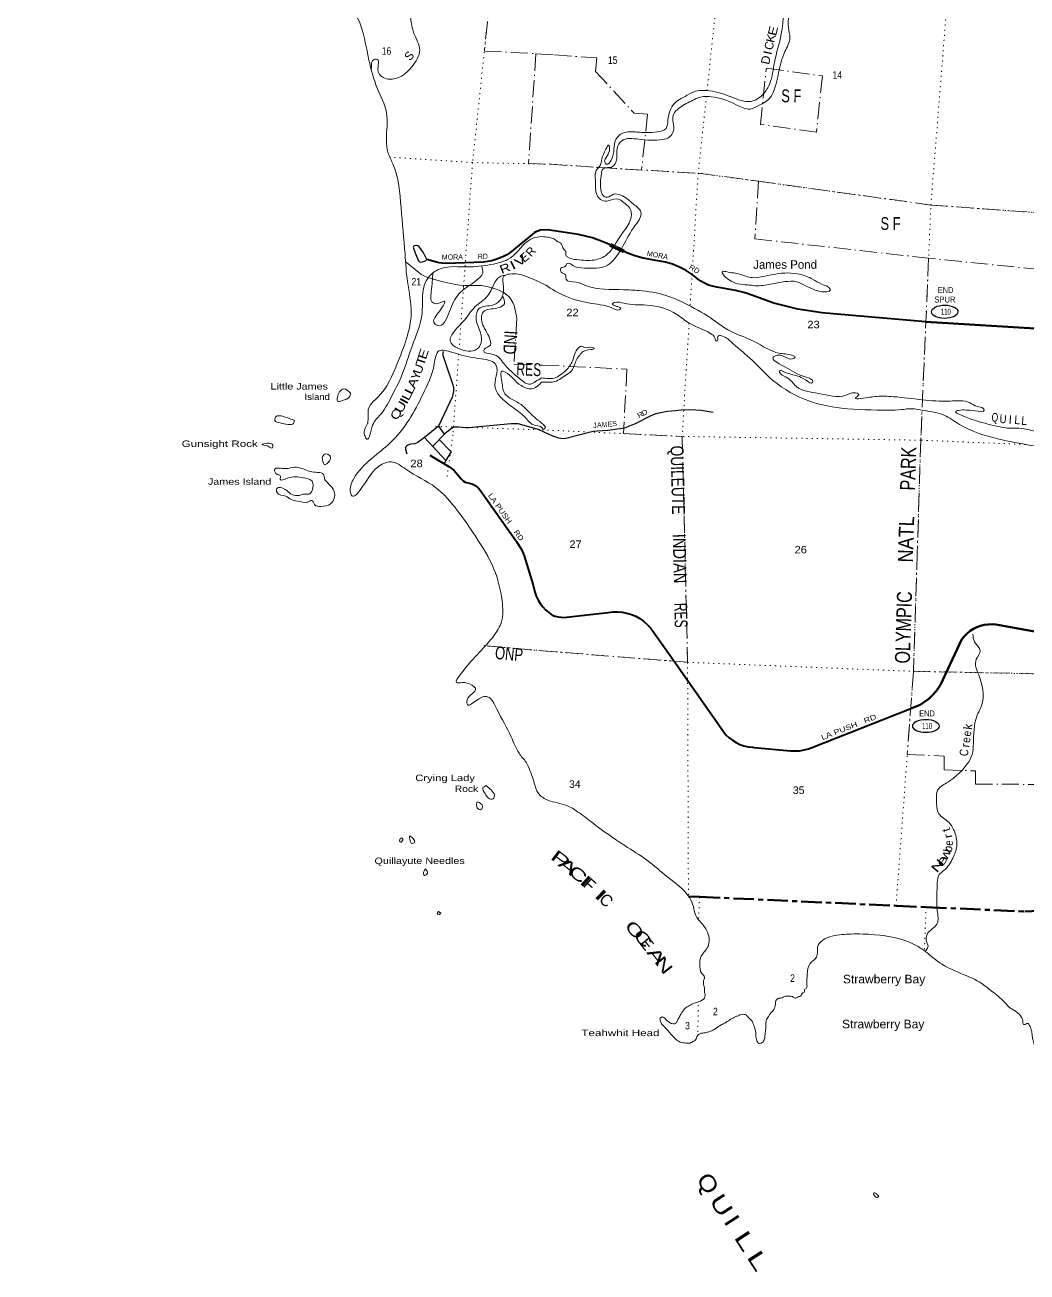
# Model space of a CAD drawing. Header units: feet. Extents: x -932108 to -739700, y 12311 to 202656.
# Drawn here: x -907044 to -883675, y 148779 to 177869 of the extents above; entities that cross this region are included whole.
import ezdxf
from ezdxf.enums import TextEntityAlignment as Align

# ---------------------------------------------------------------- set-up
doc = ezdxf.new("R2010")
doc.units = ezdxf.units.FT
doc.header["$LTSCALE"] = 80
for name, pattern in [('DOT_DASHED', [7.7, 5, -1.2, 0.3, -1.2]), ('DOTTED', [1.5, 0.3, -1.2]), ('LONG_DASH_SHORT_DASH', [9.9, 6, -1.2, 1.5, -1.2])]:
    doc.linetypes.add(name, pattern=pattern)
for name, color, linetype, lineweight in [('11', 7, 'LONG_DASH_SHORT_DASH', 60), ('17', 7, 'Continuous', 25), ('23', 7, 'Continuous', 70), ('26', 7, 'Continuous', 40), ('29', 7, 'Continuous', 25), ('30', 7, 'Continuous', 35), ('39', 7, 'Continuous', 13), ('44', 7, 'DOT_DASHED', 13), ('61', 7, 'Continuous', 13), ('7', 7, 'DOTTED', 13)]:
    doc.layers.add(name, color=color, linetype=linetype, lineweight=lineweight)
for name, color, linetype in [('27', 7, 'Continuous'), ('41', 7, 'Continuous'), ('42', 7, 'Continuous')]:
    doc.layers.add(name, color=color, linetype=linetype)

msp = doc.modelspace()

# ---------------------------------------------------------------- linework, layer by layer
at = {"layer": '11'}
msp.add_lwpolyline([(-891572.2, 157540.59), (-891313.69, 157530.92), (-886730.02, 157323.71), (-886029.95, 157292.2), (-883724.55, 157187.98), (-880524.83, 157369.75), (-875625.85, 157238.07), (-875311.59, 157239.45), (-870162.52, 157262.28), (-869964.88, 157270.94), (-864939.85, 157109.53), (-864787.06, 157099.24), (-864587.66, 157091.21)], dxfattribs=at)
at = {"layer": '17'}
for centre in [(-885596.11, 171177.6), (-886032.68, 161515.87)]:
    msp.add_ellipse(centre, major_axis=(-309.24, 1), ratio=0.500121, dxfattribs=at)
at = {"layer": '23'}
for points in [[(-872275.85, 168554.44), (-872311.94, 168571.5), (-873992.98, 169366.32), (-875801.09, 170221.21), (-875889.74, 170253.47), (-876117.36, 170317.87), (-877485.81, 170564.35), (-877660.57, 170581.3), (-883487.98, 170789.15), (-883488.88, 170789.2), (-886035.39, 170944.34)], [(-886383.71, 161921.09), (-886281.16, 161961.37), (-886169.75, 162013.75), (-886064.42, 162077.49), (-885966.33, 162151.89), (-885876.55, 162236.14), (-885796.07, 162329.31), (-885725.78, 162430.38), (-885697.2, 162478.99), (-885194.87, 163544.49), (-885137.03, 163613.8), (-885072.26, 163676.69), (-885001.27, 163732.46), (-884924.85, 163780.5), (-884843.82, 163820.29), (-884759.07, 163851.4), (-884671.54, 163873.47), (-884582.18, 163886.27), (-884491.96, 163889.67), (-884401.89, 163883.61), (-884318.55, 163869.43), (-882470.28, 163537.44)]]:
    msp.add_lwpolyline(points, dxfattribs=at)
at = {"layer": '26'}
msp.add_line((-893389.53, 172733.17), (-893082.2, 172590.38), dxfattribs=at)
for points in [[(-894859.39, 173091.81), (-895020.97, 173078.13), (-895085.74, 173060.85), (-895133.25, 173040.87), (-895171.01, 173019.81), (-895304.78, 172912.79), (-895737.69, 172555.36), (-895810.01, 172507.84), (-895884.48, 172464.64), (-895977.31, 172425.76), (-896086.33, 172391.19), (-896165.13, 172369.59), (-896259.03, 172352.31), (-896358.22, 172338.67), (-897221.85, 172306.94), (-897313.35, 172310.7), (-897381.6, 172317.75), (-897444.21, 172332.87), (-897675.1, 172397.45)], [(-893389.53, 172733.17), (-893415.65, 172745.3), (-893544.72, 172805.27), (-893811.88, 172901.73), (-894133.58, 172983.64), (-894859.39, 173091.81)], [(-886035.39, 170944.34), (-888196.86, 171131.71), (-888451.32, 171150.57), (-889021.09, 171236.39), (-889578.76, 171381.29), (-890199.64, 171606.13), (-890277.77, 171630.89), (-890475.43, 171677.87), (-890899.32, 171750.4), (-890910.87, 171752.07), (-891009.78, 171772.34), (-891106.03, 171802.84), (-891198.56, 171843.23), (-891286.37, 171893.07), (-891368.48, 171951.81), (-891483.57, 172045.84), (-891627.08, 172141.43), (-891779.8, 172221.49), (-891940.05, 172285.15), (-892106.08, 172331.71), (-892416.3, 172390.61), (-892576.91, 172421.08), (-892625.52, 172430.87), (-892820.38, 172483.5), (-893008.67, 172556.22), (-893082.2, 172590.38)], [(-897602.21, 167835.47), (-897138.64, 167554.28), (-897045.83, 167482.6), (-896993.94, 167429.94), (-896864.57, 167271.83), (-896818.86, 167230.72), (-896780.26, 167206.2), (-896646.55, 167169.09), (-896583.64, 167146.07), (-896515.72, 167107.85), (-896466.03, 167067.62), (-896426.16, 167019.82), (-895580.48, 165816.2), (-895480.79, 165656.47), (-895443.65, 165586.27), (-895404.77, 165488.81), (-895190.41, 164797.94)], [(-895190.41, 164797.94), (-895151.99, 164635.01), (-895119.87, 164543.13), (-895078.33, 164455.11), (-895027.81, 164371.91), (-894968.86, 164294.45), (-894902.15, 164223.58), (-894828.39, 164160.07), (-894748.4, 164104.61), (-894681.43, 164079.81), (-894612.23, 164062.15), (-894541.56, 164051.82), (-894470.21, 164048.93), (-894416.02, 164051.73), (-893441.4, 164166.57), (-893332.7, 164179.67), (-893223.22, 164181.33), (-893114.18, 164171.54), (-893006.75, 164150.41), (-892902.12, 164118.16), (-892801.43, 164075.15), (-892705.79, 164021.85), (-892616.25, 163958.85), (-892533.78, 163886.83), (-892459.29, 163806.59), (-892435.32, 163776.8), (-891907.73, 163028.48)], [(-891907.73, 163028.48), (-890696.16, 161311.29), (-890623.91, 161242.94), (-890544.9, 161182.5), (-890460.02, 161130.66), (-890370.18, 161087.98), (-890276.36, 161054.92), (-890179.61, 161031.85), (-890080.98, 161019.01), (-890034.98, 161016.58), (-889193.65, 160939.35), (-889086.39, 160934.18), (-888979.17, 160940.24), (-888873.18, 160957.48), (-888769.56, 160985.7), (-888707.24, 161008.49), (-886383.71, 161921.09)]]:
    msp.add_lwpolyline(points, dxfattribs=at)
at = {"layer": '29'}
for p, q in [((-897400.82, 168509.3), (-897268.34, 168324.83)), ((-897724.8, 168247.09), (-897229.99, 167711.92))]:
    msp.add_line(p, q, dxfattribs=at)
msp.add_lwpolyline([(-897675.1, 172397.45), (-897748.6, 172553.21), (-897817.68, 172654.74), (-897847.29, 172689.8), (-897884.6, 172719.54), (-897910.5, 172728.18), (-897929.83, 172728.19), (-897966.63, 172715.22), (-897983.9, 172697.94), (-897988.48, 172682.89), (-897960.88, 172592.98), (-897916.98, 172477.6), (-897869.49, 172369.59), (-897844.95, 172341.7), (-897815.52, 172335.03), (-897780.52, 172342.45), (-897729.17, 172356.63), (-897698.94, 172376.07)], close=True, dxfattribs=at)
for points in [[(-897289.77, 170250.15), (-897297.92, 170209.95), (-897298.48, 170176.99), (-897296.32, 170157.55), (-897270.67, 170073.8), (-897065.7, 169478.06), (-897051.3, 169405.8), (-897049.14, 169319.39), (-897062.09, 169252.43), (-897080.56, 169187.15), (-897402.99, 168507.55), (-897730.4, 168242.56), (-897883.52, 168126.97), (-897912.17, 168110.98), (-897950.44, 168098.88), (-898052.17, 168087.91), (-898079.97, 168081.6), (-898112.35, 168068.64), (-898140.41, 168049.2), (-898162.02, 168025.09), (-898170.64, 168001.68), (-898168.9, 167969.12), (-898137.9, 167866.98)], [(-895045.57, 168427.33), (-894741.9, 168285.24), (-894602.38, 168237.59), (-894490.26, 168222.63), (-894434.01, 168227.64), (-893791.37, 168394.66), (-893696.36, 168404.7), (-893453.75, 168420.3), (-893107.19, 168461.54), (-893028.95, 168480.68), (-892957.94, 168506.86), (-892807.8, 168575.2), (-892425.38, 168768.65), (-892325.9, 168803.58), (-892223.56, 168828.48), (-892059.12, 168858.4), (-891872.25, 168877.1), (-891741.52, 168888.78), (-891539.63, 168895.8), (-891396.56, 168893.9), (-891274.27, 168880.84), (-890995.77, 168840.3)], [(-895045.57, 168427.33), (-895545.54, 168561.16), (-895623.28, 168568.1), (-895705.29, 168565.48), (-896702.66, 168474.76), (-896766.93, 168473.26), (-896935.4, 168483.82), (-897000.57, 168485.56), (-897035.11, 168483.4), (-897060.54, 168476.09), (-897095.56, 168457.48), (-897246.53, 168340.7), (-897535.75, 168042.62)], [(-897381.12, 168201.98), (-897111.21, 167917.46), (-897106.35, 167908.79), (-897118.87, 167885.67), (-897226.02, 167718.12), (-897264.49, 167630.62)]]:
    msp.add_lwpolyline(points, dxfattribs=at)
at = {"layer": '39'}
for points in [[(-907044.18, 201939.6), (-906608.55, 200968.82), (-906303.29, 200123.64), (-906399.5, 199477.78), (-906615.12, 199192.41), (-906708.26, 199019.79), (-906656.3, 198723.08), (-906437.78, 198698.08), (-906157.67, 198613.6), (-905836.38, 198259.15), (-905735.04, 198064.73), (-905444.27, 197129.63), (-905380.42, 196705.42), (-905053.8, 196131.13), (-904916.92, 195675.08), (-904946.65, 195110.5), (-905150.06, 194252.42), (-905247.92, 194065.93), (-905243.71, 193658.8), (-905294.1, 193248.35), (-905461.88, 192992.83), (-905742.61, 192777.19), (-905971.36, 192347.44), (-905967.9, 192089.41), (-905674.31, 191786.7), (-905499.23, 191657.1), (-905423.82, 191345.13), (-905388.99, 190658.48), (-905481.39, 190336.75), (-905677.3, 190165.22), (-905956.9, 190136.87), (-906394.22, 190057.96), (-906435.57, 189872.68), (-906279.49, 189520.42), (-905905.85, 189000.19), (-905226.99, 188948.19), (-904460.46, 189121.47), (-904007.71, 188939.74), (-903635.63, 188469.94), (-903369.99, 187310.47), (-903680.18, 186987.52), (-904223.45, 186762.81), (-904361.61, 186453.44), (-904284.19, 186141.36), (-903941.68, 185890.6), (-903366.06, 185172.95), (-903073.12, 184815.88), (-903112.74, 184501.58), (-903258.6, 184035.47), (-903236.9, 183738.26), (-903141.17, 183306.42), (-903136.22, 182955.66), (-903116.59, 182616.25), (-902950.65, 182259.48), (-902718.23, 182106.87), (-902225.59, 182162.87), (-901699.96, 182110.46), (-901470.21, 181903.6), (-900993.76, 181219.09), (-900773.34, 180781.03), (-900640.23, 180371.5), (-900377.19, 179939.38), (-900328.37, 179783.84), (-900383.15, 179653.62), (-900225.78, 179532.96), (-899969.51, 179250.24), (-899820.97, 178908.44), (-899287.33, 178033.73), (-899023.16, 177049.59), (-898827.47, 176395.2), (-898613.37, 175828.54), (-898600.8, 175509.63), (-898573.26, 174879.75), (-898464.43, 174632.58), (-898273.21, 173599.7), (-898180.7, 172527.43), (-898123.48, 171886), (-898036.91, 171144.39), (-898146.46, 170555.59), (-898369.81, 169948.3), (-898814.33, 169188.87), (-899026.45, 168933.55), (-899051.96, 168578.26), (-899053.08, 168573.04)], [(-875593.82, 186797.62), (-875652.12, 186587.34), (-875705.08, 186209.42), (-875911.25, 185898.29), (-876416.57, 185621.69), (-876964.35, 185410.85), (-877298.86, 185262.71), (-877694.18, 185172.75), (-877836.68, 185190.83), (-877953.54, 185046.75), (-877994.49, 184880.38), (-878041.17, 184653.64), (-878258.48, 184447.76), (-878497.3, 184478.59), (-878797.12, 184632.2), (-878936.39, 184621.93), (-878998.69, 184484.41), (-879089.49, 184121.66), (-879181.82, 183490.55), (-879261.64, 183159.78), (-879395.67, 183121.12), (-879755.69, 183068.53), (-880407.47, 182955.41), (-880635.05, 182885.03), (-881352.9, 182571.94), (-881959.97, 182187.17), (-882381.06, 181754.86), (-882471.37, 181480.89), (-882498.57, 181302.04), (-882582.82, 180957.26), (-882564.62, 180674.23), (-882521.25, 180283.55), (-882590.48, 179900.02), (-882776.59, 179586.32), (-883063.63, 179335.96), (-883218.45, 179203.02), (-883244.89, 179193.67), (-883256.23, 179220.21), (-883259.46, 179248.56), (-883322.82, 179216), (-883429.98, 179130.18), (-883530.31, 179072.42), (-883596.91, 178924.93), (-883728.65, 178896.29), (-883931.78, 178978.6), (-884160.28, 179089.87), (-885000.63, 179575.28), (-885290.44, 179726.59), (-885685.05, 179947.4), (-886331.13, 180179.22), (-886918.18, 180504.24), (-887275.12, 180703.83), (-887489.94, 180657.31), (-887715.6, 180512.21), (-887960.26, 180264.71), (-888264.67, 180184.35), (-888549.4, 180087.3), (-888730.67, 179945), (-888846.4, 179697.97), (-888924.01, 179445.85), (-889007.68, 179264.52), (-889118.63, 178972.96), (-889219.69, 178675.07), (-889203.05, 178408.22), (-889240.29, 177801.82), (-889206.29, 177578.89), (-889322.41, 177247.11), (-889471.36, 176750.76), (-889751.83, 176090.56), (-889905.34, 176004), (-890135.68, 175907.46), (-890457.1, 176009.19), (-891042.04, 176194.92), (-891219.21, 176197.81), (-891551.09, 176071.79), (-891836.14, 175892.01), (-891930.58, 175757.4), (-891925.35, 175585.72), (-891922.53, 175399.98), (-892019.38, 175251.31), (-892173.99, 175197.07), (-892727.76, 175202.32), (-893125.57, 175166.92), (-893235.29, 174990.36), (-893241.89, 174756.45), (-893368.51, 174552.09), (-893461.43, 174542.56), (-893567.23, 174505.13), (-893600.2, 174407.16), (-893622.33, 174193.86), (-893610.13, 173983.64)], [(-882547.67, 181632.34), (-882643.54, 181304.03), (-882678.86, 180980.11), (-882628.28, 180488.32), (-882656.49, 180059.25), (-882776.46, 179733.63), (-883263.93, 179375.82), (-883565.88, 179168.25), (-883654.64, 179092.01), (-883661.42, 179065.96), (-883650.82, 179013.2), (-883735.98, 178993.36), (-883873.83, 179033.5), (-884072.67, 179196.42), (-884422.49, 179434.15), (-885204.4, 179849.33), (-886184.76, 180298.26), (-886583.43, 180446.54), (-887123.9, 180780.36), (-887458.41, 180775.5), (-887690.87, 180674.98), (-887903.97, 180475.05), (-888108.4, 180297.07), (-888391.88, 180244.38), (-888629.87, 180162.18), (-888829.57, 179937.65), (-888989.2, 179562.68), (-889194.45, 179069.91), (-889262.14, 178884.1), (-889308.99, 178651.31), (-889407.47, 177659.14), (-889565.17, 176995.53), (-889675.77, 176502.15), (-889833.94, 176250.24), (-890108.48, 176086.31), (-890578.78, 176194.19), (-891080.5, 176331.19), (-891447.71, 176309.07), (-891650.15, 176201.67), (-891822.12, 176103.52), (-891993.13, 175896.36), (-892050.56, 175645.69), (-892092.13, 175457.15), (-892302, 175372.15), (-892771.35, 175371.02), (-893104.41, 175345.94), (-893263.65, 175199), (-893308.2, 174976.23), (-893373.96, 174715.71), (-893481.47, 174617.78), (-893522.42, 174665.33), (-893467.9, 174813.16), (-893412.52, 174991.23), (-893428.53, 175066.34), (-893495.61, 174973.35), (-893588.64, 174745.87), (-893648.1, 174565.89), (-893721.27, 174471.05), (-893741.73, 174245.6), (-893739.37, 174043.73), (-893621.41, 173798.29), (-893475.39, 173761.96), (-893258.38, 173814.47), (-893048.05, 173701.69), (-892917.36, 173550.75), (-892921.49, 173332.91), (-893105.58, 173019.16), (-893291.51, 172732.83)], [(-898055.84, 178191.87), (-897972.6, 177670.01), (-897838.3, 177284.59), (-898029.17, 176887.19), (-898354.11, 176633.47), (-898694.38, 176642.39), (-898814.7, 176819.62), (-898826.9, 177063.97), (-898903.52, 177063.77), (-898964.95, 176854.62)], [(-893610.13, 173983.64), (-893538.79, 173870.67), (-893462.82, 173850.41), (-893317.88, 173919.04), (-893147.2, 173900.19), (-892853, 173690.23), (-892680.88, 173507.87), (-892854.6, 173133.29), (-893125.65, 172664.54), (-893131.14, 172655.55)], [(-899053.08, 168573.04), (-899123.89, 168303.86), (-899070.01, 168210.52), (-898937.19, 168534.26), (-898760.14, 168773.21), (-898510.85, 169169.7), (-898243.71, 169724.45), (-898016.28, 170373.84), (-897784.93, 171143.91), (-897730.95, 171791.88), (-897564.69, 172057.55), (-897330.33, 172190.9), (-896731.89, 172225.51), (-896180.83, 172280.61), (-895721.56, 172436.99), (-895248.68, 172870.68), (-895046.23, 172929.07), (-894859.33, 172920.02)], [(-893291.51, 172732.83), (-893474.42, 172510.74), (-893770.02, 172385.74), (-894172.61, 172394.87), (-894398.33, 172461.67), (-894433.08, 172515.1), (-894427.64, 172565.4), (-894472.16, 172629.19), (-894499.32, 172666.27), (-894517.8, 172725.31), (-894556.4, 172784.9), (-894620.07, 172812.9), (-894698.92, 172873.61), (-894760.75, 172895.5), (-894867.44, 172922.04)], [(-893130.7, 172656.27), (-893459.22, 172264.12), (-893996.87, 172198.29), (-894271.07, 172260.37), (-894378.39, 172311.78), (-894417.14, 172294.69), (-894434.72, 172242.71), (-894548.86, 172195.42), (-894537.33, 172104.29), (-894438.4, 172041), (-894425.08, 171941.75), (-894189.52, 171866.61), (-893948.03, 171787.27), (-893086.59, 171692.77), (-892720.56, 171672.54), (-892097.29, 171560.43), (-891581.87, 171338.29), (-890985.55, 170984.75), (-890716.89, 170797.71), (-890036.91, 170482.21), (-889462.36, 170214.04), (-889143.65, 170158.8), (-889084.24, 170122.84), (-889141.78, 170082.06), (-889296.02, 170112.57), (-889558.94, 170146.08), (-889600.45, 170102.84), (-889510.71, 169999.45), (-889308.43, 169886.89), (-888823.65, 169649.45), (-888673.24, 169554.47), (-888675.94, 169530.33), (-888843.41, 169591.48), (-889170.19, 169717.58), (-889349.68, 169781.07), (-889443.88, 169797.81), (-889444.56, 169773.61), (-889294.79, 169656.45), (-889053.31, 169433.83), (-888536.12, 169274.2), (-887898.79, 169232.33), (-887639.69, 169277.62), (-887598.16, 169250.23), (-887639.72, 169204.97), (-887679.16, 169163.68), (-887562.59, 169154.4), (-887178.48, 169204.3), (-886789.91, 169197.57), (-885469.46, 169094.4), (-885011.31, 169055.47), (-884834.46, 168969.85), (-884696.78, 168923.65), (-884677.67, 168886.8), (-884891.7, 168868.51), (-885102.75, 168884.45), (-885274.11, 168879.11), (-885337.36, 168850.59), (-885242.62, 168781.37), (-884909.92, 168651.07), (-884388.19, 168509.48), (-884053.16, 168461.85), (-883867.88, 168460.75), (-882898.52, 168264.38), (-881985.47, 168285.5), (-881720.43, 168112.68), (-881538.03, 167938.11), (-881017.78, 167744.09), (-880283.96, 167552.23), (-879726.45, 167536.78), (-879375.93, 167609.81), (-879226.08, 167637.95), (-879161.79, 167632.13), (-879181.49, 167576.17), (-879228.86, 167539.14), (-879160.77, 167525.15), (-878831.06, 167574.54), (-878178.26, 167723.95), (-876918.7, 168175.41), (-875834.18, 168777.01), (-875387.99, 169099.65), (-875064.53, 169284.42), (-874687.64, 169292.14), (-874269.37, 169339.08)], [(-897530.14, 172085.64), (-897568.43, 171652.83), (-897534.9, 171391.3), (-897417.03, 171369.3), (-897263.04, 171426.08), (-897364.39, 171209.55), (-897494.02, 170909.82), (-897412.02, 170855.37), (-897150.69, 171168.67), (-896926.16, 171594.61), (-896521.84, 171904.81), (-896370.17, 172078.54), (-896395.5, 172251.87)], [(-894906.69, 171802.89), (-895345.79, 172001.25), (-895746.06, 172059.3), (-895872.86, 172006.81), (-895885.72, 171762.28), (-895940.05, 171476.92), (-896116.09, 171340.66), (-896457.37, 171246.89), (-896524.23, 171034.68), (-896422.25, 170689.16), (-896410.45, 170436.76), (-896497.21, 170312.16), (-896947.89, 170330.62), (-897125.31, 170494.58), (-897033.53, 170721.66), (-896794.87, 170983.72), (-896541.38, 171301.45), (-896272.32, 171525.73), (-896106.39, 171825.66), (-895973.02, 171996.28), (-895851, 172033.05)], [(-890239.66, 171807.64), (-890477.77, 171848.54), (-890634.49, 171933.6), (-890769.9, 172060.46), (-890788.55, 172113.44), (-890701.89, 172115.08), (-890365.29, 172051.27), (-890083.44, 171974.84), (-889820.77, 172003.89), (-889256.56, 172083.11), (-888955.45, 172046.52), (-888676.46, 171939.9), (-888472.23, 171825.27), (-888295.32, 171741.66), (-888262.47, 171692.32), (-888348.37, 171646.27), (-888557.29, 171666.18), (-888843.98, 171785.12), (-889052.87, 171877.68), (-889318.66, 171881.01), (-889654.58, 171825.74), (-890014.26, 171785.25), (-890188.91, 171806.23), (-890257.34, 171808.13)], [(-894908.3, 171803.79), (-894434.39, 171540.42), (-893822.72, 171374.13), (-893310.6, 171248.95), (-893186.33, 171227.35), (-893151.14, 171260.68), (-893200.61, 171292.32), (-893282.5, 171316.79), (-893345.66, 171362.94), (-893302.54, 171392.01), (-893073.38, 171375.57), (-892540.76, 171334.58), (-891841.89, 171117.45), (-891553.61, 170911.7), (-891054.8, 170671.86), (-890956.95, 170570.26), (-890922.66, 170500.7), (-890892.53, 170497.85), (-890887.25, 170542.1), (-890881.23, 170612.56), (-890804.53, 170618.51), (-890584.81, 170481.25), (-890136.5, 170093.47), (-889693.52, 169659.43), (-888868.28, 169138.1), (-888001.97, 168930.46), (-886907.53, 168884), (-886597.01, 168895.57), (-886437.32, 168915.37), (-886077.91, 168875.14), (-885611.68, 168765.36), (-885253.13, 168551.6), (-884354.23, 168213.9), (-883577.01, 168061.19), (-883046.97, 168000.1), (-882595.67, 168003.74), (-882166.36, 167870.76), (-882039.86, 167713.88), (-881809.31, 167675.21), (-881594.36, 167511.84), (-881353.62, 167406.29), (-881214.32, 167345.93), (-880983.66, 167311.28), (-880814.99, 167292.48), (-880517.21, 167209.57), (-880216.33, 167164.91), (-879551.9, 167083.94), (-878784.94, 167210.01), (-878450.06, 167299.62), (-878031.05, 167372.77), (-877063.71, 167747.56), (-876636.23, 167977.88), (-876386.93, 168104.17), (-875934.68, 168356.01), (-875624.99, 168623.9), (-875433.49, 168771.97), (-875155.87, 168830.87), (-874876.82, 168869.56), (-874607.27, 168999.32), (-874385.45, 169079.95), (-874217.86, 169022.83), (-874026.59, 168805.64), (-874056.92, 168515.88), (-874171.4, 168099.3), (-874475.16, 167613.29), (-874716.85, 167256.74), (-874894.89, 166728.9), (-875140.5, 166019.3), (-875238.19, 165626.47), (-875194.28, 165326.58), (-875190.51, 165203.24)], [(-895912.25, 171554.01), (-895864.84, 171366.4), (-896012.85, 171267.02), (-896358.25, 171171.44), (-896398.95, 171040.52), (-896272.84, 170693.79), (-896209.5, 170382.42), (-896311.3, 170321.02), (-896346.43, 170262.34), (-896150.29, 170192.12), (-895878.8, 169973.1), (-895501.4, 169611.82), (-895261.27, 169493.08), (-895141.57, 169549.55), (-894997.52, 169636.31)], [(-895038.34, 168506.95), (-895222.38, 168560.46), (-895422.36, 168757.78), (-895567.87, 168873.82), (-895868.84, 169108.41), (-896056.89, 169343.41), (-896071.92, 169612.08), (-896038.79, 169876.33), (-896102.04, 169984.24), (-896291.65, 170064.2), (-896513.7, 170099.46), (-897087.76, 170232.84), (-897390.55, 170266.08), (-897498.06, 169965.25), (-897765.04, 169249.34), (-898086.35, 168659.02), (-898532.38, 168115.21), (-898955.06, 167759.59), (-899375.21, 167291.04), (-899457.7, 167007.09), (-899423.3, 166886.52), (-899168.81, 167101.46), (-898824.24, 167549.61), (-898507.43, 167678.84), (-898161.07, 167506.45), (-897470.29, 167081.19), (-896954.66, 166537.75), (-896540.24, 165944.97), (-896108.15, 165178.07), (-895918.72, 164437.38), (-895932.73, 163946.55), (-896112.11, 163619.09), (-896439.04, 163242.58), (-896905.18, 162699.78), (-896983.96, 162532.48), (-896847, 162529.67), (-896624.23, 162468.2), (-896537.08, 162395.36), (-896733.9, 162123.16), (-896722.94, 162017.86), (-896493.69, 162129.3), (-896256.36, 162200.06), (-896040.71, 161911.31), (-895705.47, 161266.07), (-895520.8, 160880.16), (-895354.29, 160674.64)], [(-894997.52, 169636.31), (-894703.72, 169632.75), (-894424.53, 169818.74), (-894273.59, 170028.48), (-894096.93, 170364.63), (-894054.38, 170373.54), (-893992.72, 170345.6), (-893801.35, 170346.35), (-893769.6, 170329.33), (-893851.13, 170295.26), (-894005.12, 170263.2), (-894085.6, 170194.8), (-894220.96, 169966.48), (-894300.26, 169797.14), (-894446.29, 169690.19), (-894720.42, 169540.38), (-894829.34, 169535.32), (-895001.26, 169538.09)], [(-894995.19, 169537.99), (-895187.77, 169388.69), (-895474.81, 169455.38), (-895846.34, 169772.05), (-895905.68, 169795.16), (-895923.65, 169552.31), (-895850.99, 169266.66), (-895474.39, 169012.18), (-895237.48, 168786.83), (-895080.8, 168652.11), (-895031.24, 168610.8)], [(-899448.79, 169282.97), (-899609.46, 169377.61), (-899709.54, 169310.08), (-899754.36, 169177.35), (-899758.6, 169090.94), (-899644.8, 169109.43), (-899475.45, 169191.64), (-899448.79, 169282.97)], [(-900766.1, 168649.67), (-900970.29, 168720.29), (-901204.26, 168717.86), (-901216.06, 168641.9), (-901095.85, 168585.54), (-900908.08, 168549.99), (-900782.02, 168571.9), (-900766.1, 168649.67)], [(-895038.03, 168616.5), (-894953.93, 168545.89), (-894909.68, 168472.02), (-894954.81, 168443), (-894999.85, 168488.64), (-895042.34, 168508.85)], [(-901393.33, 168110.87), (-901513.56, 168084.64), (-901372.55, 168041.35), (-901269.45, 168005.99), (-901262.47, 168066.07), (-901393.33, 168110.87)], [(-900096.26, 167691.08), (-900104.28, 167798.79), (-900030.64, 167861.59), (-899928.43, 167808.15), (-899943.61, 167704.15), (-900066.71, 167619.65), (-900095.92, 167690.26)], [(-900048.06, 167255.99), (-900105.42, 167406.03), (-900265.32, 167434.15), (-900436.99, 167468.9), (-900755.41, 167553.28), (-900964.63, 167521.41), (-901221.91, 167495.97), (-901162.78, 167386.26), (-901089.75, 167354.41), (-901089.78, 167271.82), (-900921.28, 167295.65), (-900557.8, 167307.73), (-900346.16, 167224.65), (-900341.85, 167025.01), (-900402.8, 166933.37), (-900507.97, 166926.53), (-900695.26, 166889.54), (-900848.34, 166933.44), (-900972.51, 167032.3), (-901168.91, 167056.19), (-901165.6, 166959.34), (-900960, 166876.56), (-900834.74, 166799.81), (-900685.29, 166764.15), (-900468.98, 166735.23), (-900397.01, 166763.87), (-900359.92, 166780.15), (-900290.15, 166681.99), (-900141.09, 166638.29), (-899920.54, 166695.78), (-899825.97, 166856.25), (-899857.12, 167043.13), (-899962.11, 167163.19), (-900047.59, 167255.48)], [(-884937.79, 163658.78), (-884898.64, 163480.5), (-884765.57, 163270.97), (-884859.81, 163071.78), (-884801.62, 162706.92), (-884728.31, 162020.77), (-884849.04, 161739.57), (-884925.21, 161110.03), (-884956.59, 160854.6), (-885236.27, 160436.54), (-885551.44, 160188.98), (-885759.67, 160019.18), (-885786.33, 159787.84), (-885730.86, 159469.47), (-885502.85, 159269.42), (-885362.18, 159043.54), (-885315.26, 158707.24), (-885405.52, 158435.29), (-885613.02, 158148.42), (-885731.04, 158034.64), (-885767.96, 157868.16), (-885778.28, 157573.81), (-885768.28, 157214.32), (-885777.32, 156893.7), (-886007.61, 156655.9), (-886014.68, 156476.49), (-885985.78, 156358.64), (-886013.31, 156310.97), (-886048.7, 156260.89)], [(-895354.64, 160675.51), (-895193.32, 160272.45), (-895056, 159927.6), (-894848.48, 159786.64), (-894406.86, 159661.39), (-894157.13, 159517.25), (-893827.73, 159269.99), (-893053.49, 158725.87), (-892543.32, 158388.84), (-892049.05, 157987.68), (-891550.63, 157519.81), (-891456.03, 157303.28), (-891407.09, 157110.21), (-891246.01, 156893.85), (-891107.69, 156655.92), (-891132.72, 156339.78), (-891290.15, 156114.09), (-891306.67, 155957.14), (-891260.25, 155745.97), (-891198.24, 155659.5), (-891223.39, 155553.24), (-891202.59, 155433.6), (-891200.15, 155347.59)], [(-896288.25, 160125.13), (-896368.98, 160070.36), (-896314.76, 159942.76), (-896235.33, 159836.06), (-896127.42, 159816.58), (-896097.23, 159897.66), (-896171.65, 160024.26), (-896288.25, 160125.13)], [(-896495.57, 159750.34), (-896509.24, 159636.19), (-896430.33, 159559.74), (-896370.87, 159621.23), (-896409.25, 159701.71), (-896495.57, 159750.34)], [(-898252.32, 158830.75), (-898229.74, 158879.98), (-898279.03, 158902.59), (-898304.94, 158867.62), (-898297.45, 158814.87), (-898263.46, 158809.15), (-898252.32, 158830.75)], [(-897993.16, 158894.37), (-898067.11, 158948.42), (-898060.37, 158839.3), (-898019.09, 158776.81), (-897959.19, 158806.05), (-897993.16, 158894.37)], [(-897701, 158179.46), (-897744.87, 158120.52), (-897724.98, 158032.91), (-897658.06, 158081.95), (-897701.59, 158180.81)], [(-897378.9, 157197.78), (-897429.73, 157147.94), (-897394.92, 157118), (-897346.59, 157157.89), (-897386.32, 157169.95)], [(-888936.32, 155257.81), (-888904.38, 155289.2), (-888875.74, 155304.56), (-888862.02, 155362.7), (-888818.44, 155407.91), (-888809.9, 155496.47), (-888799.45, 155724.22), (-888735.99, 155974.71), (-888586.7, 156125.97), (-888561.09, 156248.36), (-888560.08, 156355.29), (-888448.81, 156515.67), (-888216.4, 156614.17), (-887775.88, 156664.52), (-887234.52, 156647.51), (-886276.54, 156405.04), (-886043.08, 156255.29), (-885765.38, 156031.66), (-885299.16, 155778.6), (-884778.21, 155538.14), (-884503.97, 155334.8), (-884352.29, 155213.55), (-884194.38, 155070.63)], [(-892063.96, 154637.03), (-892024.89, 154607.07), (-891985.48, 154585.19), (-891955.7, 154573.83), (-891897.48, 154567.35), (-891844.9, 154617.78), (-891790.09, 154720.74), (-891742.17, 154803.74), (-891652.26, 154925.47), (-891544.2, 154999.9), (-891434.98, 155054.04), (-891339.05, 155080.4), (-891248.47, 155123.17), (-891217.15, 155148.18), (-891186.8, 155197.51), (-891182.21, 155258.03), (-891193.48, 155302.55), (-891200.12, 155347.27)], [(-888936.32, 155257.81), (-888955.08, 155213.79), (-888997.8, 155205.46), (-889024.66, 155190.38), (-889049.43, 155177.25), (-889086.11, 155168.66), (-889111.77, 155181.87), (-889141.11, 155203.33), (-889181.04, 155213.09), (-889253.44, 155218.13), (-889308.16, 155212.32), (-889361.46, 155192.28), (-889418.87, 155170.38), (-889453.36, 155165.75), (-889477.87, 155158.67), (-889500.54, 155147.48), (-889519.52, 155128.03), (-889537, 155096.38), (-889538.81, 155053.95), (-889545.25, 154997.55), (-889561.58, 154945.61), (-889581.6, 154901.92), (-889611.6, 154860.67), (-889668.55, 154802.33), (-889707.55, 154739.19), (-889735.62, 154695.83), (-889758.08, 154642.13), (-889764.08, 154595.83), (-889765, 154527.06), (-889770.54, 154444.31), (-889776.8, 154391.95), (-889785.94, 154319.47), (-889793.33, 154240.85), (-889809.49, 154192.95), (-889829.42, 154151.28), (-889877.19, 154118.87), (-889905.64, 154113.98), (-889929.81, 154114.99), (-889955.3, 154132.24), (-889977.48, 154179.71), (-889993.11, 154239.06), (-890001.4, 154328.45), (-890008.11, 154407.66), (-890025.92, 154463.05), (-890041.72, 154518.35), (-890065.49, 154576.01), (-890085.32, 154631.48), (-890114.14, 154665.06), (-890145.33, 154690.65), (-890180.11, 154726.5), (-890214.72, 154766.4), (-890244.24, 154783.82), (-890296.33, 154792.06), (-890369.51, 154778.92), (-890429.2, 154751.05), (-890500.88, 154725.7), (-890521.71, 154710.38), (-890550.5, 154697.41), (-890637.57, 154642.35), (-890708.01, 154598.74), (-890782.48, 154555.29), (-890871.22, 154508.39), (-890933.78, 154460.4), (-891002.12, 154418.73), (-891057.52, 154396.75), (-891135.25, 154371.65), (-891214.55, 154356.74), (-891293.77, 154343.86), (-891341.55, 154311.44), (-891377.67, 154268.42), (-891421.82, 154179.19), (-891425.93, 154177.34), (-891504.6, 154130.02), (-891632.15, 154119.14), (-891764.19, 154144.88), (-891838.98, 154188.48), (-891908.72, 154256.15), (-891988.01, 154336.36), (-892066.87, 154426.67), (-892095.61, 154462.27), (-892134.07, 154506.38), (-892199.96, 154569.84), (-892218.54, 154607.04), (-892230.4, 154660.16), (-892234.63, 154702.83), (-892211.88, 154716.05), (-892193.24, 154727.42), (-892173.02, 154728.6), (-892125.64, 154704.36), (-892110.31, 154685.51), (-892063.96, 154637.03)], [(-884194.26, 155070.57), (-884155.81, 155030.79), (-884120.74, 154985.92), (-884061.21, 154932.94), (-883974.59, 154882.79), (-883898.38, 154824.97), (-883826.63, 154757.21), (-883798.4, 154709.49), (-883777.98, 154668.16), (-883771.3, 154635.5), (-883774.95, 154597.2), (-883768.1, 154568.58), (-883740.6, 154551.24), (-883701.73, 154563.79), (-883652.89, 154573.9), (-883614.25, 154533.83), (-883594.43, 154478.36), (-883571.43, 154402.52), (-883558.6, 154325.08), (-883544.26, 154235.44), (-883508.17, 154088.21), (-883476.32, 153983.67), (-883445.7, 153897.39), (-883406.22, 153782.41), (-883349.73, 153640.41), (-883314.75, 153562.05), (-883283.78, 153483.85), (-883260.88, 153405.99), (-883253.91, 153332.84), (-883272.77, 153268.86), (-883298.83, 153225.43), (-883297.93, 153199.08), (-883285.47, 153160.11), (-883205.5, 153096.06), (-883120.86, 152999.43), (-883071.6, 152924.52), (-883051.52, 152875.11), (-883063.96, 152772.41), (-883074.34, 152718.2), (-883048.13, 152670.56), (-883009.92, 152620.4), (-882986.7, 152597.17), (-882937.48, 152568.81), (-882951.28, 152528.91), (-882951.68, 152472.25), (-882915.95, 152458.62), (-882869.04, 152470.83), (-882833.57, 152451.14), (-882790.69, 152368.4), (-882724.43, 152266.47), (-882690.05, 152173.96), (-882679.43, 152139.12), (-882708.19, 152079.6), (-882715.09, 152059.65), (-882709.65, 152045.25), (-882672.34, 152021.44), (-882509.37, 151964.05), (-882422.24, 151926.01), (-882414.53, 151917.6), (-882425.25, 151855.3), (-882413.48, 151800.17), (-882322, 151816.6), (-882226.76, 151826.79), (-882126.77, 151806.44), (-882054.97, 151787.25), (-882025.97, 151757.71), (-881981.55, 151711.33), (-881947.83, 151697.79), (-881911.59, 151696.28), (-881909.57, 151696.19), (-881898.9, 151709.91), (-881842.61, 151705.54), (-881787.12, 151729.54), (-881719.98, 151742.94), (-881689.05, 151711.29), (-881647.25, 151650.85), (-881606.17, 151620.81), (-881553.9, 151616.61), (-881490.91, 151674.7), (-881420.85, 151756.78), (-881366.55, 151847.61), (-881319.84, 151902.33), (-881279.12, 152005.88), (-881262.82, 152104.37), (-881228.62, 152149.49), (-881204.83, 152186.95), (-881157.83, 152201.18), (-881089.97, 152184.19), (-881029.73, 152177.63), (-880974.45, 152244.14), (-880914.51, 152278.07), (-880833.88, 152276.73)], [(-887181.33, 150588.24), (-887140.94, 150542.03), (-887170.25, 150516.94), (-887229.02, 150557.84), (-887253.73, 150593.28), (-887250.34, 150625.52), (-887196.49, 150611.13), (-887181.33, 150588.24)]]:
    msp.add_spline(points, degree=3, dxfattribs=at)
at = {"layer": '44'}
for p, q in [((-895127.51, 177197.02), (-894696.7, 177168.2)), ((-895250.49, 163292.75), (-896342.66, 163392.07))]:
    msp.add_line(p, q, dxfattribs=at)
for points in [[(-903003.59, 201777.13), (-903050.3, 200835.72), (-901799.8, 200774.48), (-901873.19, 198172.18), (-900418.14, 198114.92), (-900575.52, 195409.54), (-900906.06, 190233.4), (-899939.36, 190201.84), (-899910.37, 187601.03), (-898576.42, 187534.95), (-898508.7, 184983.01), (-897226.29, 184902.36), (-897281.61, 182333.03), (-895958.29, 182295.29), (-896071.96, 179771.3), (-896329.94, 177260.44), (-895127.51, 177197.02), (-895302.38, 174634.83), (-894798.38, 174620.57)], [(-894696.7, 177168.2), (-893705.48, 177101.9), (-893739.15, 176786.5), (-892840.47, 175812.57), (-892523.98, 175791.4), (-892663.33, 174486.05)], [(-894798.38, 174620.57), (-893660.22, 174544.45), (-891344.08, 174408.77), (-889935.17, 174226.88), (-890020.94, 172880.6), (-885970.01, 172427.42)], [(-889935.17, 174226.88), (-885918.57, 173667.64), (-883334.07, 173482.27), (-883360.73, 172160.79), (-885970.01, 172427.42)], [(-898154.38, 172332.21), (-897861.27, 172092.57), (-897803.72, 172049.55), (-897745.89, 172017.14), (-897745.89, 172017.14), (-897668.99, 171984.56), (-897545.61, 171944.76), (-897356.71, 171890.42), (-897190.06, 171849.86), (-897037.73, 171820.2), (-896909.58, 171801.19), (-896787.29, 171792.7), (-896480.36, 171794.42), (-896395.95, 171788.44), (-896238.99, 171760.33), (-896095.51, 171719.7), (-895977.81, 171676.39), (-895871.81, 171619.94), (-895801.92, 171567.46), (-895755.99, 171523.85), (-895702.3, 171459.47), (-895656.45, 171381.05), (-895636.06, 171327.81), (-895583.6, 171077.63), (-895574.05, 171030.22)], [(-885970.01, 172427.42), (-886153.83, 168183.03), (-886233.98, 165559.93), (-886324.02, 162791.47), (-886467.18, 160848.44), (-885604.26, 160814.78), (-885610.53, 160495.14), (-884875.86, 160469.85), (-884879.65, 160162.19), (-880541.34, 160135.36), (-880523.61, 157372.69), (-879590.85, 157346.56), (-880231.74, 154914.66)], [(-895574.05, 171030.22), (-895641.49, 169958.07), (-894985.49, 169932.53)], [(-894985.49, 169932.53), (-893005.39, 169839.88), (-893084.83, 168335.82), (-891718.76, 168269.55), (-891591.39, 163001.98), (-895250.49, 163292.75)], [(-886324.02, 162791.47), (-880560.47, 162676.2), (-875286.74, 162548.26), (-873966.76, 162541.18), (-873974.95, 161221.21), (-875294.93, 161228.29), (-875311.5, 158559.47), (-873991.44, 158565.32), (-873983.15, 159901.23), (-871236.43, 159886.51)]]:
    msp.add_lwpolyline(points, dxfattribs=at)
msp.add_lwpolyline([(-889895.01, 175547.58), (-889754.83, 176860.73), (-888446.56, 176680.6), (-888586.74, 175367.45)], close=True, dxfattribs=at)
at = {"layer": '61'}
msp.add_line((-893100.45, 172556.67), (-893068.72, 172624.62), dxfattribs=at)
for points in [[(-893101.37, 172557.65), (-893405.24, 172699.54), (-893389.53, 172733.17)], [(-893382.28, 172729.78), (-893394.61, 172703.4), (-893097.99, 172564.9), (-893072.6, 172618.14)], [(-893069.21, 172625.39), (-893373.5, 172767.5), (-893389.53, 172733.17)], [(-893072.6, 172618.14), (-893369.64, 172756.87), (-893382.28, 172729.79)]]:
    msp.add_lwpolyline(points, dxfattribs=at)
at = {"layer": '7'}
for p, q in [((-891152.1, 176207.12), (-891344.08, 174408.77)), ((-894798.38, 174620.57), (-893661.03, 174544.5)), ((-893501.78, 174535.16), (-891344.08, 174408.77)), ((-891344.15, 174408.77), (-891471.24, 172326.26)), ((-891486.55, 172075.36), (-891533.18, 171311.25)), ((-895045.57, 168427.33), (-897549.37, 168509.35)), ((-895250.49, 163292.75), (-896342.66, 163392.07)), ((-895250.49, 163292.75), (-891591.39, 163001.98)), ((-891312.74, 157527.35), (-891334.72, 157006.12)), ((-886029.95, 157292.2), (-886068.71, 156274.18)), ((-891350.7, 154380.63), (-891341.89, 155013.73))]:
    msp.add_line(p, q, dxfattribs=at)
for points in [[(-895912.38, 190068.89), (-895847.29, 184824.05), (-896066.61, 179740.45), (-896606.39, 174658.74), (-896816.8, 171747.99), (-896920.33, 170315.82)], [(-890686.58, 189726.2), (-890465.19, 184578.07), (-890829.59, 179228.22), (-891137.63, 176342.65)], [(-886097.68, 169492.14), (-885918.57, 173667.64), (-885498.53, 178919.08), (-885494.44, 179832.15)], [(-894798.38, 174620.57), (-896606.39, 174658.74), (-898543.25, 174787.05)], [(-891344.15, 174408.77), (-891269.94, 174404.43), (-885918.57, 173667.64), (-880462.93, 173276.35), (-875067.9, 173092.58), (-872581.26, 173008.77)], [(-891557.42, 170914.06), (-891718.75, 168270.6), (-891591.39, 163001.98), (-891572.2, 157540.59)], [(-896929.36, 170190.88), (-897065.32, 168310.02), (-897212.33, 167243.58)], [(-886730.02, 157323.71), (-886324.02, 162791.47), (-886153.83, 168183.03), (-886123.81, 168882.86)], [(-883714.41, 168082.76), (-886153.83, 168183.03), (-891718.75, 168270.6), (-895045.57, 168427.33)], [(-891591.39, 163001.98), (-886324.02, 162791.47), (-880560.47, 162676.2), (-875286.74, 162548.26), (-869867.21, 162519.2), (-864598.25, 162365.16), (-864384.58, 162361.46)]]:
    msp.add_lwpolyline(points, dxfattribs=at)

# ---------------------------------------------------------------- texts
at = {"layer": '17'}
for s, width, p in [('END', 0.85, (-885756.6, 171614.73)), ('SPUR', 0.95, (-885837.23, 171394.68)), ('END', 0.85, (-886190.24, 161739.52))]:
    msp.add_text(s, height=140, dxfattribs=dict(at, width=width)).set_placement(p)
at = {"layer": '17', "width": 0.6}
for p in [(-885569.52, 171109.29), (-886006.08, 161447.56)]:
    msp.add_text('110', height=140, dxfattribs=at).set_placement(p, align=Align.CENTER)
at = {"layer": '27'}
for s, rotation, width, p in [('MORA', 0.604, 0.9, (-897323.39, 172392.82)), ('RD', 2.104, 0.85, (-896482.73, 172408.27)), ('MORA', 349.258, 0.95, (-892549.03, 172487.04)), ('RD', 328.564, 1.1, (-891571.58, 172189.72)), ('LA PUSH', 305.092, 1.2, (-896251.63, 166893.18)), ('RD', 305.092, 1.15, (-895651.23, 166038.65)), ('LA PUSH   RD', 21.443, 1.3, (-888447.83, 161185.58))]:
    msp.add_text(s, height=120, rotation=rotation, dxfattribs=dict(at, width=width)).set_placement(p)
at = {"layer": '30'}
for s, rotation, width, p in [('R', 26.833, 1.15, (-892668.57, 168724.08)), ('D', 26.833, 1.15, (-892566.49, 168775.71)), ('J', 6.032, 0.9, (-893747.16, 168469.72)), ('A', 3.679, 0.8, (-893645.91, 168478.56)), ('M', 3.679, 0.7, (-893526.56, 168486.49)), ('E', 6.786, 0.85, (-893394.46, 168497.86)), ('S', 6.786, 0.85, (-893286.52, 168510.7))]:
    msp.add_text(s, height=120, rotation=rotation, dxfattribs=dict(at, width=width)).set_placement(p, align=Align.CENTER)
at = {"layer": '41'}
for s, height, rotation, width, p in [('E', 200, 76.798, 1.25, (-889503.78, 177708.34)), ('K', 200, 76.798, 1.1, (-889551.15, 177534.8)), ('I', 200, 77.399, 1.2, (-889627.6, 177199.6)), ('D', 200, 77.399, 1.05, (-889671.47, 177030.78)), ('V', 200, 33.007, 1.5, (-895437.9, 172290.34)), ('R', 200, 21.768, 1.25, (-895812.87, 172100.31)), ('I', 200, 26.169, 1.6, (-895623.6, 172176.86)), ('E', 200, 71.392, 1.35, (-897659.92, 170162.89)), ('U', 200, 70.005, 1.15, (-897773.95, 169808.16)), ('T', 200, 71.392, 1.4, (-897711.98, 169999.8)), ('Y', 200, 70.005, 1.1, (-897829.15, 169660.84)), ('L', 200, 63.613, 1.45, (-897978.93, 169323.91)), ('A', 200, 66.967, 1.3, (-897908.95, 169479.44)), ('U', 200, 58.841, 1.4, (-898200.16, 168905.09)), ('I', 200, 61.284, 1.7, (-898116.87, 169051.57)), ('L', 200, 63.613, 1.45, (-898050.66, 169179.45)), ('Q', 200, 56.838, 1.3, (-898304.36, 168740.82)), ('Q', 200, 355.809, 0.75, (-884431.33, 168617.01)), ('U', 200, 356.208, 0.85, (-884240.1, 168581.15)), ('L', 200, 355.585, 0.9, (-883910.68, 168557.23)), ('L', 200, 355.585, 0.9, (-883747.29, 168537.98)), ('e', 200, 83.105, 0.85, (-884999.39, 161178.71)), ('e', 200, 83.097, 0.9, (-884977.78, 161329.73)), ('C', 200, 83.061, 0.85, (-885046.94, 160884.55)), ('r', 200, 101.538, 1.1, (-885423.15, 158968.91)), ('e', 200, 86.925, 0.8, (-885400.73, 158781.03)), ('P', 275, 323.022, 1.8, (-894634.88, 158300.18)), ('w', 200, 62.426, 1.45, (-885492.91, 158480.01)), ('A', 275, 320.75, 1.7, (-894470.86, 158140.42)), ('N', 200, 51.257, 1.6, (-885682.34, 158196.28)), ('e', 200, 54.153, 1.7, (-885582.8, 158318.06)), ('C', 275, 320.75, 1.6, (-894235.38, 157952.72)), ('I', 275, 318.478, 2.2, (-894057.78, 157794.49)), ('I', 275, 316.206, 2.3, (-893711.78, 157474.28)), ('O', 275, 311.663, 1.55, (-892927.76, 156667.6)), ('C', 275, 311.663, 1.65, (-892734.62, 156469.46)), ('A', 275, 309.391, 1.75, (-892423.9, 156066.82)), ('N', 275, 307.119, 1.55, (-892255.18, 155855.66))]:
    msp.add_text(s, height=height, rotation=rotation, dxfattribs=dict(at, width=width)).set_placement(p, align=Align.CENTER)
for s, height, rotation, p in [('C', 200, 76.466, (-889592.42, 177363.24)), ('S', 200, 49.419, (-898008.99, 177083.41)), ('E', 200, 40.491, (-895332.56, 172372.23)), ('R', 200, 49.406, (-895172.41, 172517.22)), ('I', 200, 355.585, (-884074.04, 168565.28)), ('k', 200, 83.097, (-884955.79, 161489.44)), ('r', 200, 83.105, (-885017.44, 161052.28)), ('t', 200, 106.398, (-885466.57, 159119.59)), ('b', 200, 79.958, (-885423.42, 158633.01)), ('F', 275, 318.478, (-893964.01, 157710.32)), ('C', 275, 316.206, (-893582.82, 157354.63)), ('E', 275, 309.391, (-892645.09, 156346.31))]:
    msp.add_text(s, height=height, rotation=rotation, dxfattribs=at).set_placement(p, align=Align.CENTER)
msp.add_text('James Pond', height=200, dxfattribs=at).set_placement((-890060.76, 172181.18))
at = {"layer": '41', "width": 1.05}
for p in [(-887969.47, 155512.99), (-887989.11, 154464.54)]:
    msp.add_text('Strawberry Bay', height=200, dxfattribs=at).set_placement(p)
at = {"layer": '42'}
for s, width, p in [('Little James', 1.25, (-900647.6, 169364.67)), ('Island', 1.1, (-900227.84, 169119.7)), ('Gunsight Rock', 1.35, (-902501.54, 168026.09)), ('James Island', 1.25, (-902038.05, 167142.46)), ('Crying Lady', 1.3, (-897245.82, 160230.88)), ('Rock', 1.2, (-896747.36, 159977.16)), ('Quillayute Needles', 1.25, (-897840.47, 158297.39))]:
    msp.add_text(s, height=150, dxfattribs=dict(at, width=width)).set_placement(p, align=Align.CENTER)
at = {"layer": '42', "width": 1.35}
msp.add_text('Teahwhit Head', height=150, dxfattribs=at).set_placement((-894067.45, 154282.36))
at = {"layer": '44'}
for s, height, rotation, width, p in [('S F', 300, 359.919, 0.75, (-889407.31, 176064.94)), ('S F', 300, 359.919, 0.75, (-887092.93, 173087.45)), ('IND', 300, 266.401, 0.8, (-895857.95, 170746.39)), ('RES', 300, 357.77, 0.7, (-895589.02, 169697.31)), ('ONP', 300, 354.804, 0.75, (-896092.76, 163080.77)), ('Q', 375, 302.929, 1.2, (-891400.16, 150941.59)), ('U', 375, 302.929, 1.4, (-891097.79, 150448.77)), ('I', 375, 302.929, 1.35, (-890765.82, 149962.11)), ('L', 375, 302.929, 1.6, (-890525.69, 149591.35)), ('L', 375, 302.929, 1.6, (-890227.78, 149131.36))]:
    msp.add_text(s, height=height, rotation=rotation, dxfattribs=dict(at, width=width)).set_placement(p)
for s, height, rotation, width, p in [('QUILEUTE', 300, 271.385, 0.8, (-891970.16, 167251.58)), ('PARK', 350, 88.192, 0.8, (-886272.14, 167514.24)), ('NATL', 350, 88.192, 0.9, (-886322.49, 165863.95)), ('INDIAN', 300, 271.385, 0.85, (-891924.3, 165418.44)), ('RES', 300, 271.385, 0.7, (-891895.78, 164096.75)), ('OLYMPIC', 350, 88.192, 0.8, (-886382.6, 163810.79))]:
    msp.add_text(s, height=height, rotation=rotation, dxfattribs=dict(at, width=width)).set_placement(p, align=Align.CENTER)
at = {"layer": '7'}
for s, width, p in [('16', 0.85, (-898612.04, 177173.77)), ('21', 0.85, (-897917.75, 171794.23)), ('28', 1.1, (-897911.51, 167553.65))]:
    msp.add_text(s, height=175, dxfattribs=dict(at, width=width)).set_placement(p, align=Align.CENTER)
for s, width, p in [('15', 0.85, (-893448.02, 176960.31)), ('14', 0.85, (-888210.13, 176615.71)), ('22', 1.1, (-894418.67, 171074.18)), ('23', 1.1, (-888797.8, 170793.23)), ('27', 1.1, (-894347.35, 165669.35)), ('26', 1.1, (-889096.25, 165541.97)), ('34', 1.05, (-894357.54, 160073.33)), ('35', 1.05, (-889137.31, 159931.12)), ('2', 0.85, (-889199.09, 155547.37)), ('2', 0.85, (-890998.31, 154769.09)), ('3', 0.85, (-891649.68, 154438.3))]:
    msp.add_text(s, height=175, dxfattribs=dict(at, width=width)).set_placement(p)

doc.saveas('drawing.dxf')
